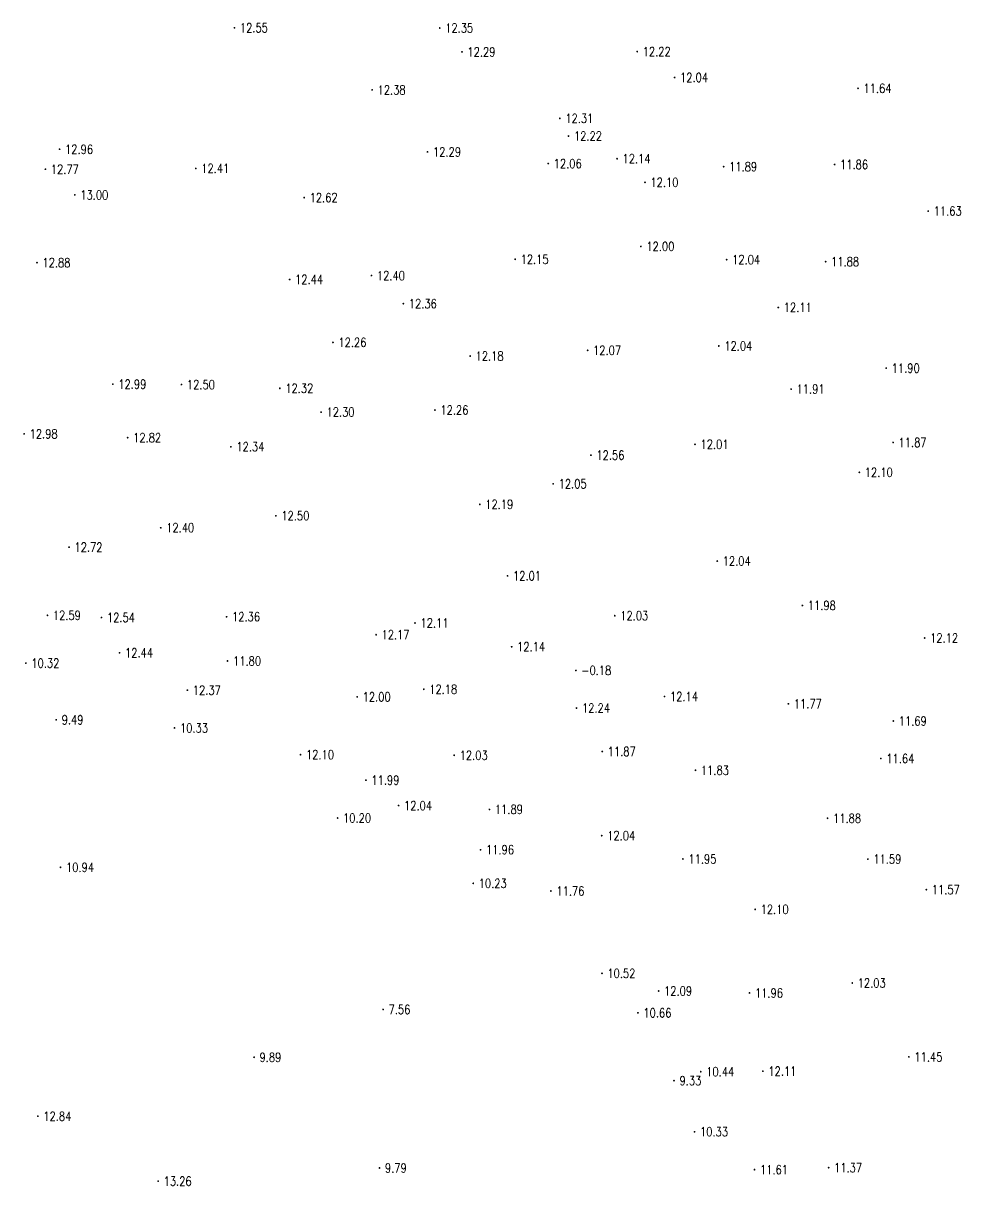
# Model space of a CAD drawing. Extents: x 476861 to 479475, y 2367369 to 2370541.
# Drawn here: x 479223.6 to 479326.8, y 2370069.1 to 2370197 of the extents above; entities that cross this region are included whole.
import ezdxf
from ezdxf.enums import TextEntityAlignment as Align

# ---------------------------------------------------------------- set-up
doc = ezdxf.new("R2010")
doc.units = 0
doc.header["$LTSCALE"] = 0.5
doc.layers.get('0').update_dxf_attribs({"linetype": 'CONTINUOUS'})
doc.layers.add('GCD', color=1, linetype='CONTINUOUS')
doc.styles.add('HZ', font='rs.shx', dxfattribs={"width": 0.8, "bigfont": 'hztxt.shx'})

# ---------------------------------------------------------------- blocks, each defined once
blk = doc.blocks.new('GC200')
at = {"linetype": 'Continuous', "const_width": 0.2, "flags": 128}
blk.add_lwpolyline([(-0.1, 0, 1), (0.1, 0, 1)], format="xyb", close=True, dxfattribs=at)

msp = doc.modelspace()

# ---------------------------------------------------------------- block references
at = {"layer": 'GCD', "linetype": 'Continuous'}
ref = msp.add_blockref('GC200', (479246.849, 2370196.535, 12.554), dxfattribs=dict(at, xscale=0.5, yscale=0.5, zscale=0.5))
ref.add_attrib('height', '12.55', dxfattribs={"linetype": 'Continuous', "height": 1, "style": 'HZ', "width": 0.8}).set_placement((479247.449, 2370196.535, 12.554), align=Align.MIDDLE_LEFT)
ref = msp.add_blockref('GC200', (479269.451, 2370196.51, 12.348), dxfattribs=dict(at, xscale=0.5, yscale=0.5, zscale=0.5))
ref.add_attrib('height', '12.35', dxfattribs={"linetype": 'Continuous', "height": 1, "style": 'HZ', "width": 0.8}).set_placement((479270.051, 2370196.51, 12.348), align=Align.MIDDLE_LEFT)
ref = msp.add_blockref('GC200', (479271.901, 2370193.884, 12.285), dxfattribs=dict(at, xscale=0.5, yscale=0.5, zscale=0.5))
ref.add_attrib('height', '12.29', dxfattribs={"linetype": 'Continuous', "height": 1, "style": 'HZ', "width": 0.8}).set_placement((479272.501, 2370193.884, 12.285), align=Align.MIDDLE_LEFT)
ref = msp.add_blockref('GC200', (479291.195, 2370193.915, 12.224), dxfattribs=dict(at, xscale=0.5, yscale=0.5, zscale=0.5))
ref.add_attrib('height', '12.22', dxfattribs={"linetype": 'Continuous', "height": 1, "style": 'HZ', "width": 0.8}).set_placement((479291.795, 2370193.915, 12.224), align=Align.MIDDLE_LEFT)
ref = msp.add_blockref('GC200', (479295.307, 2370191.07, 12.037), dxfattribs=dict(at, xscale=0.5, yscale=0.5, zscale=0.5))
ref.add_attrib('height', '12.04', dxfattribs={"linetype": 'Continuous', "height": 1, "style": 'HZ', "width": 0.8}).set_placement((479295.907, 2370191.07, 12.037), align=Align.MIDDLE_LEFT)
ref = msp.add_blockref('GC200', (479262.007, 2370189.701, 12.381), dxfattribs=dict(at, xscale=0.5, yscale=0.5, zscale=0.5))
ref.add_attrib('height', '12.38', dxfattribs={"linetype": 'Continuous', "height": 1, "style": 'HZ', "width": 0.8}).set_placement((479262.607, 2370189.701, 12.381), align=Align.MIDDLE_LEFT)
ref = msp.add_blockref('GC200', (479315.502, 2370189.873, 11.639), dxfattribs=dict(at, xscale=0.5, yscale=0.5, zscale=0.5))
ref.add_attrib('height', '11.64', dxfattribs={"linetype": 'Continuous', "height": 1, "style": 'HZ', "width": 0.8}).set_placement((479316.102, 2370189.873, 11.639), align=Align.MIDDLE_LEFT)
ref = msp.add_blockref('GC200', (479282.676, 2370186.57, 12.314), dxfattribs=dict(at, xscale=0.5, yscale=0.5, zscale=0.5))
ref.add_attrib('height', '12.31', dxfattribs={"linetype": 'Continuous', "height": 1, "style": 'HZ', "width": 0.8}).set_placement((479283.276, 2370186.57, 12.314), align=Align.MIDDLE_LEFT)
ref = msp.add_blockref('GC200', (479283.626, 2370184.625, 12.221), dxfattribs=dict(at, xscale=0.5, yscale=0.5, zscale=0.5))
ref.add_attrib('height', '12.22', dxfattribs={"linetype": 'Continuous', "height": 1, "style": 'HZ', "width": 0.8}).set_placement((479284.226, 2370184.625, 12.221), align=Align.MIDDLE_LEFT)
ref = msp.add_blockref('GC200', (479227.603, 2370183.174, 12.959), dxfattribs=dict(at, xscale=0.5, yscale=0.5, zscale=0.5))
ref.add_attrib('height', '12.96', dxfattribs={"linetype": 'Continuous', "height": 1, "style": 'HZ', "width": 0.8}).set_placement((479228.203, 2370183.174, 12.959), align=Align.MIDDLE_LEFT)
ref = msp.add_blockref('GC200', (479268.106, 2370182.881, 12.289), dxfattribs=dict(at, xscale=0.5, yscale=0.5, zscale=0.5))
ref.add_attrib('height', '12.29', dxfattribs={"linetype": 'Continuous', "height": 1, "style": 'HZ', "width": 0.8}).set_placement((479268.706, 2370182.881, 12.289), align=Align.MIDDLE_LEFT)
ref = msp.add_blockref('GC200', (479281.4, 2370181.599, 12.057), dxfattribs=dict(at, xscale=0.5, yscale=0.5, zscale=0.5))
ref.add_attrib('height', '12.06', dxfattribs={"linetype": 'Continuous', "height": 1, "style": 'HZ', "width": 0.8}).set_placement((479282, 2370181.599, 12.057), align=Align.MIDDLE_LEFT)
ref = msp.add_blockref('GC200', (479288.971, 2370182.133, 12.14), dxfattribs=dict(at, xscale=0.5, yscale=0.5, zscale=0.5))
ref.add_attrib('height', '12.14', dxfattribs={"linetype": 'Continuous', "height": 1, "style": 'HZ', "width": 0.8}).set_placement((479289.571, 2370182.133, 12.14), align=Align.MIDDLE_LEFT)
ref = msp.add_blockref('GC200', (479300.71, 2370181.255, 11.893), dxfattribs=dict(at, xscale=0.5, yscale=0.5, zscale=0.5))
ref.add_attrib('height', '11.89', dxfattribs={"linetype": 'Continuous', "height": 1, "style": 'HZ', "width": 0.8}).set_placement((479301.31, 2370181.255, 11.893), align=Align.MIDDLE_LEFT)
ref = msp.add_blockref('GC200', (479312.921, 2370181.492, 11.861), dxfattribs=dict(at, xscale=0.5, yscale=0.5, zscale=0.5))
ref.add_attrib('height', '11.86', dxfattribs={"linetype": 'Continuous', "height": 1, "style": 'HZ', "width": 0.8}).set_placement((479313.521, 2370181.492, 11.861), align=Align.MIDDLE_LEFT)
ref = msp.add_blockref('GC200', (479226.038, 2370180.974, 12.768), dxfattribs=dict(at, xscale=0.5, yscale=0.5, zscale=0.5))
ref.add_attrib('height', '12.77', dxfattribs={"linetype": 'Continuous', "height": 1, "style": 'HZ', "width": 0.8}).set_placement((479226.638, 2370180.974, 12.768), align=Align.MIDDLE_LEFT)
ref = msp.add_blockref('GC200', (479242.594, 2370181.066, 12.408), dxfattribs=dict(at, xscale=0.5, yscale=0.5, zscale=0.5))
ref.add_attrib('height', '12.41', dxfattribs={"linetype": 'Continuous', "height": 1, "style": 'HZ', "width": 0.8}).set_placement((479243.194, 2370181.066, 12.408), align=Align.MIDDLE_LEFT)
ref = msp.add_blockref('GC200', (479292.042, 2370179.535, 12.101), dxfattribs=dict(at, xscale=0.5, yscale=0.5, zscale=0.5))
ref.add_attrib('height', '12.10', dxfattribs={"linetype": 'Continuous', "height": 1, "style": 'HZ', "width": 0.8}).set_placement((479292.642, 2370179.535, 12.101), align=Align.MIDDLE_LEFT)
ref = msp.add_blockref('GC200', (479229.278, 2370178.152, 12.995), dxfattribs=dict(at, xscale=0.5, yscale=0.5, zscale=0.5))
ref.add_attrib('height', '13.00', dxfattribs={"linetype": 'Continuous', "height": 1, "style": 'HZ', "width": 0.8}).set_placement((479229.878, 2370178.152, 12.995), align=Align.MIDDLE_LEFT)
ref = msp.add_blockref('GC200', (479254.526, 2370177.853, 12.619), dxfattribs=dict(at, xscale=0.5, yscale=0.5, zscale=0.5))
ref.add_attrib('height', '12.62', dxfattribs={"linetype": 'Continuous', "height": 1, "style": 'HZ', "width": 0.8}).set_placement((479255.126, 2370177.853, 12.619), align=Align.MIDDLE_LEFT)
ref = msp.add_blockref('GC200', (479323.226, 2370176.372, 11.626), dxfattribs=dict(at, xscale=0.5, yscale=0.5, zscale=0.5))
ref.add_attrib('height', '11.63', dxfattribs={"linetype": 'Continuous', "height": 1, "style": 'HZ', "width": 0.8}).set_placement((479323.826, 2370176.372, 11.626), align=Align.MIDDLE_LEFT)
ref = msp.add_blockref('GC200', (479291.595, 2370172.481, 12.001), dxfattribs=dict(at, xscale=0.5, yscale=0.5, zscale=0.5))
ref.add_attrib('height', '12.00', dxfattribs={"linetype": 'Continuous', "height": 1, "style": 'HZ', "width": 0.8}).set_placement((479292.195, 2370172.481, 12.001), align=Align.MIDDLE_LEFT)
ref = msp.add_blockref('GC200', (479277.752, 2370171.07, 12.149), dxfattribs=dict(at, xscale=0.5, yscale=0.5, zscale=0.5))
ref.add_attrib('height', '12.15', dxfattribs={"linetype": 'Continuous', "height": 1, "style": 'HZ', "width": 0.8}).set_placement((479278.352, 2370171.07, 12.149), align=Align.MIDDLE_LEFT)
ref = msp.add_blockref('GC200', (479301.04, 2370171.032, 12.036), dxfattribs=dict(at, xscale=0.5, yscale=0.5, zscale=0.5))
ref.add_attrib('height', '12.04', dxfattribs={"linetype": 'Continuous', "height": 1, "style": 'HZ', "width": 0.8}).set_placement((479301.64, 2370171.032, 12.036), align=Align.MIDDLE_LEFT)
ref = msp.add_blockref('GC200', (479225.116, 2370170.696, 12.884), dxfattribs=dict(at, xscale=0.5, yscale=0.5, zscale=0.5))
ref.add_attrib('height', '12.88', dxfattribs={"linetype": 'Continuous', "height": 1, "style": 'HZ', "width": 0.8}).set_placement((479225.716, 2370170.696, 12.884), align=Align.MIDDLE_LEFT)
ref = msp.add_blockref('GC200', (479311.936, 2370170.807, 11.884), dxfattribs=dict(at, xscale=0.5, yscale=0.5, zscale=0.5))
ref.add_attrib('height', '11.88', dxfattribs={"linetype": 'Continuous', "height": 1, "style": 'HZ', "width": 0.8}).set_placement((479312.536, 2370170.807, 11.884), align=Align.MIDDLE_LEFT)
ref = msp.add_blockref('GC200', (479252.928, 2370168.849, 12.44), dxfattribs=dict(at, xscale=0.5, yscale=0.5, zscale=0.5))
ref.add_attrib('height', '12.44', dxfattribs={"linetype": 'Continuous', "height": 1, "style": 'HZ', "width": 0.8}).set_placement((479253.528, 2370168.849, 12.44), align=Align.MIDDLE_LEFT)
ref = msp.add_blockref('GC200', (479261.933, 2370169.276, 12.397), dxfattribs=dict(at, xscale=0.5, yscale=0.5, zscale=0.5))
ref.add_attrib('height', '12.40', dxfattribs={"linetype": 'Continuous', "height": 1, "style": 'HZ', "width": 0.8}).set_placement((479262.533, 2370169.276, 12.397), align=Align.MIDDLE_LEFT)
ref = msp.add_blockref('GC200', (479265.449, 2370166.185, 12.359), dxfattribs=dict(at, xscale=0.5, yscale=0.5, zscale=0.5))
ref.add_attrib('height', '12.36', dxfattribs={"linetype": 'Continuous', "height": 1, "style": 'HZ', "width": 0.8}).set_placement((479266.049, 2370166.185, 12.359), align=Align.MIDDLE_LEFT)
ref = msp.add_blockref('GC200', (479306.723, 2370165.773, 12.111), dxfattribs=dict(at, xscale=0.5, yscale=0.5, zscale=0.5))
ref.add_attrib('height', '12.11', dxfattribs={"linetype": 'Continuous', "height": 1, "style": 'HZ', "width": 0.8}).set_placement((479307.323, 2370165.773, 12.111), align=Align.MIDDLE_LEFT)
ref = msp.add_blockref('GC200', (479257.697, 2370161.926, 12.262), dxfattribs=dict(at, xscale=0.5, yscale=0.5, zscale=0.5))
ref.add_attrib('height', '12.26', dxfattribs={"linetype": 'Continuous', "height": 1, "style": 'HZ', "width": 0.8}).set_placement((479258.297, 2370161.926, 12.262), align=Align.MIDDLE_LEFT)
ref = msp.add_blockref('GC200', (479285.732, 2370161.058, 12.069), dxfattribs=dict(at, xscale=0.5, yscale=0.5, zscale=0.5))
ref.add_attrib('height', '12.07', dxfattribs={"linetype": 'Continuous', "height": 1, "style": 'HZ', "width": 0.8}).set_placement((479286.332, 2370161.058, 12.069), align=Align.MIDDLE_LEFT)
ref = msp.add_blockref('GC200', (479300.172, 2370161.531, 12.037), dxfattribs=dict(at, xscale=0.5, yscale=0.5, zscale=0.5))
ref.add_attrib('height', '12.04', dxfattribs={"linetype": 'Continuous', "height": 1, "style": 'HZ', "width": 0.8}).set_placement((479300.772, 2370161.531, 12.037), align=Align.MIDDLE_LEFT)
ref = msp.add_blockref('GC200', (479272.796, 2370160.424, 12.175), dxfattribs=dict(at, xscale=0.5, yscale=0.5, zscale=0.5))
ref.add_attrib('height', '12.18', dxfattribs={"linetype": 'Continuous', "height": 1, "style": 'HZ', "width": 0.8}).set_placement((479273.396, 2370160.424, 12.175), align=Align.MIDDLE_LEFT)
ref = msp.add_blockref('GC200', (479318.603, 2370159.092, 11.895), dxfattribs=dict(at, xscale=0.5, yscale=0.5, zscale=0.5))
ref.add_attrib('height', '11.90', dxfattribs={"linetype": 'Continuous', "height": 1, "style": 'HZ', "width": 0.8}).set_placement((479319.203, 2370159.092, 11.895), align=Align.MIDDLE_LEFT)
ref = msp.add_blockref('GC200', (479233.465, 2370157.328, 12.988), dxfattribs=dict(at, xscale=0.5, yscale=0.5, zscale=0.5))
ref.add_attrib('height', '12.99', dxfattribs={"linetype": 'Continuous', "height": 1, "style": 'HZ', "width": 0.8}).set_placement((479234.065, 2370157.328, 12.988), align=Align.MIDDLE_LEFT)
ref = msp.add_blockref('GC200', (479241.016, 2370157.288, 12.5), dxfattribs=dict(at, xscale=0.5, yscale=0.5, zscale=0.5))
ref.add_attrib('height', '12.50', dxfattribs={"linetype": 'Continuous', "height": 1, "style": 'HZ', "width": 0.8}).set_placement((479241.616, 2370157.288, 12.5), align=Align.MIDDLE_LEFT)
ref = msp.add_blockref('GC200', (479251.847, 2370156.873, 12.323), dxfattribs=dict(at, xscale=0.5, yscale=0.5, zscale=0.5))
ref.add_attrib('height', '12.32', dxfattribs={"linetype": 'Continuous', "height": 1, "style": 'HZ', "width": 0.8}).set_placement((479252.447, 2370156.873, 12.323), align=Align.MIDDLE_LEFT)
ref = msp.add_blockref('GC200', (479308.128, 2370156.791, 11.906), dxfattribs=dict(at, xscale=0.5, yscale=0.5, zscale=0.5))
ref.add_attrib('height', '11.91', dxfattribs={"linetype": 'Continuous', "height": 1, "style": 'HZ', "width": 0.8}).set_placement((479308.728, 2370156.791, 11.906), align=Align.MIDDLE_LEFT)
ref = msp.add_blockref('GC200', (479256.387, 2370154.259, 12.304), dxfattribs=dict(at, xscale=0.5, yscale=0.5, zscale=0.5))
ref.add_attrib('height', '12.30', dxfattribs={"linetype": 'Continuous', "height": 1, "style": 'HZ', "width": 0.8}).set_placement((479256.987, 2370154.259, 12.304), align=Align.MIDDLE_LEFT)
ref = msp.add_blockref('GC200', (479268.924, 2370154.484, 12.262), dxfattribs=dict(at, xscale=0.5, yscale=0.5, zscale=0.5))
ref.add_attrib('height', '12.26', dxfattribs={"linetype": 'Continuous', "height": 1, "style": 'HZ', "width": 0.8}).set_placement((479269.524, 2370154.484, 12.262), align=Align.MIDDLE_LEFT)
ref = msp.add_blockref('GC200', (479223.7, 2370151.861, 12.98), dxfattribs=dict(at, xscale=0.5, yscale=0.5, zscale=0.5))
ref.add_attrib('height', '12.98', dxfattribs={"linetype": 'Continuous', "height": 1, "style": 'HZ', "width": 0.8}).set_placement((479224.3, 2370151.861, 12.98), align=Align.MIDDLE_LEFT)
ref = msp.add_blockref('GC200', (479235.1, 2370151.441, 12.82), dxfattribs=dict(at, xscale=0.5, yscale=0.5, zscale=0.5))
ref.add_attrib('height', '12.82', dxfattribs={"linetype": 'Continuous', "height": 1, "style": 'HZ', "width": 0.8}).set_placement((479235.7, 2370151.441, 12.82), align=Align.MIDDLE_LEFT)
ref = msp.add_blockref('GC200', (479246.464, 2370150.447, 12.34), dxfattribs=dict(at, xscale=0.5, yscale=0.5, zscale=0.5))
ref.add_attrib('height', '12.34', dxfattribs={"linetype": 'Continuous', "height": 1, "style": 'HZ', "width": 0.8}).set_placement((479247.064, 2370150.447, 12.34), align=Align.MIDDLE_LEFT)
ref = msp.add_blockref('GC200', (479297.558, 2370150.712, 12.009), dxfattribs=dict(at, xscale=0.5, yscale=0.5, zscale=0.5))
ref.add_attrib('height', '12.01', dxfattribs={"linetype": 'Continuous', "height": 1, "style": 'HZ', "width": 0.8}).set_placement((479298.158, 2370150.712, 12.009), align=Align.MIDDLE_LEFT)
ref = msp.add_blockref('GC200', (479319.362, 2370150.914, 11.867), dxfattribs=dict(at, xscale=0.5, yscale=0.5, zscale=0.5))
ref.add_attrib('height', '11.87', dxfattribs={"linetype": 'Continuous', "height": 1, "style": 'HZ', "width": 0.8}).set_placement((479319.962, 2370150.914, 11.867), align=Align.MIDDLE_LEFT)
ref = msp.add_blockref('GC200', (479286.098, 2370149.523, 12.563), dxfattribs=dict(at, xscale=0.5, yscale=0.5, zscale=0.5))
ref.add_attrib('height', '12.56', dxfattribs={"linetype": 'Continuous', "height": 1, "style": 'HZ', "width": 0.8}).set_placement((479286.698, 2370149.523, 12.563), align=Align.MIDDLE_LEFT)
ref = msp.add_blockref('GC200', (479315.639, 2370147.634, 12.095), dxfattribs=dict(at, xscale=0.5, yscale=0.5, zscale=0.5))
ref.add_attrib('height', '12.10', dxfattribs={"linetype": 'Continuous', "height": 1, "style": 'HZ', "width": 0.8}).set_placement((479316.239, 2370147.634, 12.095), align=Align.MIDDLE_LEFT)
ref = msp.add_blockref('GC200', (479281.939, 2370146.37, 12.047), dxfattribs=dict(at, xscale=0.5, yscale=0.5, zscale=0.5))
ref.add_attrib('height', '12.05', dxfattribs={"linetype": 'Continuous', "height": 1, "style": 'HZ', "width": 0.8}).set_placement((479282.539, 2370146.37, 12.047), align=Align.MIDDLE_LEFT)
ref = msp.add_blockref('GC200', (479273.859, 2370144.107, 12.191), dxfattribs=dict(at, xscale=0.5, yscale=0.5, zscale=0.5))
ref.add_attrib('height', '12.19', dxfattribs={"linetype": 'Continuous', "height": 1, "style": 'HZ', "width": 0.8}).set_placement((479274.459, 2370144.107, 12.191), align=Align.MIDDLE_LEFT)
ref = msp.add_blockref('GC200', (479251.413, 2370142.853, 12.504), dxfattribs=dict(at, xscale=0.5, yscale=0.5, zscale=0.5))
ref.add_attrib('height', '12.50', dxfattribs={"linetype": 'Continuous', "height": 1, "style": 'HZ', "width": 0.8}).set_placement((479252.013, 2370142.853, 12.504), align=Align.MIDDLE_LEFT)
ref = msp.add_blockref('GC200', (479238.737, 2370141.534, 12.402), dxfattribs=dict(at, xscale=0.5, yscale=0.5, zscale=0.5))
ref.add_attrib('height', '12.40', dxfattribs={"linetype": 'Continuous', "height": 1, "style": 'HZ', "width": 0.8}).set_placement((479239.337, 2370141.534, 12.402), align=Align.MIDDLE_LEFT)
ref = msp.add_blockref('GC200', (479228.642, 2370139.401, 12.723), dxfattribs=dict(at, xscale=0.5, yscale=0.5, zscale=0.5))
ref.add_attrib('height', '12.72', dxfattribs={"linetype": 'Continuous', "height": 1, "style": 'HZ', "width": 0.8}).set_placement((479229.242, 2370139.401, 12.723), align=Align.MIDDLE_LEFT)
ref = msp.add_blockref('GC200', (479300.004, 2370137.87, 12.04), dxfattribs=dict(at, xscale=0.5, yscale=0.5, zscale=0.5))
ref.add_attrib('height', '12.04', dxfattribs={"linetype": 'Continuous', "height": 1, "style": 'HZ', "width": 0.8}).set_placement((479300.604, 2370137.87, 12.04), align=Align.MIDDLE_LEFT)
ref = msp.add_blockref('GC200', (479276.917, 2370136.241, 12.005), dxfattribs=dict(at, xscale=0.5, yscale=0.5, zscale=0.5))
ref.add_attrib('height', '12.01', dxfattribs={"linetype": 'Continuous', "height": 1, "style": 'HZ', "width": 0.8}).set_placement((479277.517, 2370136.241, 12.005), align=Align.MIDDLE_LEFT)
ref = msp.add_blockref('GC200', (479309.373, 2370132.987, 11.976), dxfattribs=dict(at, xscale=0.5, yscale=0.5, zscale=0.5))
ref.add_attrib('height', '11.98', dxfattribs={"linetype": 'Continuous', "height": 1, "style": 'HZ', "width": 0.8}).set_placement((479309.973, 2370132.987, 11.976), align=Align.MIDDLE_LEFT)
ref = msp.add_blockref('GC200', (479226.261, 2370131.897, 12.586), dxfattribs=dict(at, xscale=0.5, yscale=0.5, zscale=0.5))
ref.add_attrib('height', '12.59', dxfattribs={"linetype": 'Continuous', "height": 1, "style": 'HZ', "width": 0.8}).set_placement((479226.861, 2370131.897, 12.586), align=Align.MIDDLE_LEFT)
ref = msp.add_blockref('GC200', (479232.212, 2370131.66, 12.544), dxfattribs=dict(at, xscale=0.5, yscale=0.5, zscale=0.5))
ref.add_attrib('height', '12.54', dxfattribs={"linetype": 'Continuous', "height": 1, "style": 'HZ', "width": 0.8}).set_placement((479232.812, 2370131.66, 12.544), align=Align.MIDDLE_LEFT)
ref = msp.add_blockref('GC200', (479245.989, 2370131.744, 12.362), dxfattribs=dict(at, xscale=0.5, yscale=0.5, zscale=0.5))
ref.add_attrib('height', '12.36', dxfattribs={"linetype": 'Continuous', "height": 1, "style": 'HZ', "width": 0.8}).set_placement((479246.589, 2370131.744, 12.362), align=Align.MIDDLE_LEFT)
ref = msp.add_blockref('GC200', (479288.719, 2370131.86, 12.034), dxfattribs=dict(at, xscale=0.5, yscale=0.5, zscale=0.5))
ref.add_attrib('height', '12.03', dxfattribs={"linetype": 'Continuous', "height": 1, "style": 'HZ', "width": 0.8}).set_placement((479289.319, 2370131.86, 12.034), align=Align.MIDDLE_LEFT)
ref = msp.add_blockref('GC200', (479266.733, 2370131.06, 12.114), dxfattribs=dict(at, xscale=0.5, yscale=0.5, zscale=0.5))
ref.add_attrib('height', '12.11', dxfattribs={"linetype": 'Continuous', "height": 1, "style": 'HZ', "width": 0.8}).set_placement((479267.333, 2370131.06, 12.114), align=Align.MIDDLE_LEFT)
ref = msp.add_blockref('GC200', (479262.444, 2370129.77, 12.172), dxfattribs=dict(at, xscale=0.5, yscale=0.5, zscale=0.5))
ref.add_attrib('height', '12.17', dxfattribs={"linetype": 'Continuous', "height": 1, "style": 'HZ', "width": 0.8}).set_placement((479263.044, 2370129.77, 12.172), align=Align.MIDDLE_LEFT)
ref = msp.add_blockref('GC200', (479322.837, 2370129.402, 12.117), dxfattribs=dict(at, xscale=0.5, yscale=0.5, zscale=0.5))
ref.add_attrib('height', '12.12', dxfattribs={"linetype": 'Continuous', "height": 1, "style": 'HZ', "width": 0.8}).set_placement((479323.437, 2370129.402, 12.117), align=Align.MIDDLE_LEFT)
ref = msp.add_blockref('GC200', (479234.205, 2370127.777, 12.437), dxfattribs=dict(at, xscale=0.5, yscale=0.5, zscale=0.5))
ref.add_attrib('height', '12.44', dxfattribs={"linetype": 'Continuous', "height": 1, "style": 'HZ', "width": 0.8}).set_placement((479234.805, 2370127.777, 12.437), align=Align.MIDDLE_LEFT)
ref = msp.add_blockref('GC200', (479277.369, 2370128.44, 12.138), dxfattribs=dict(at, xscale=0.5, yscale=0.5, zscale=0.5))
ref.add_attrib('height', '12.14', dxfattribs={"linetype": 'Continuous', "height": 1, "style": 'HZ', "width": 0.8}).set_placement((479277.969, 2370128.44, 12.138), align=Align.MIDDLE_LEFT)
ref = msp.add_blockref('GC200', (479223.891, 2370126.64, 10.323), dxfattribs=dict(at, xscale=0.5, yscale=0.5, zscale=0.5))
ref.add_attrib('height', '10.32', dxfattribs={"linetype": 'Continuous', "height": 1, "style": 'HZ', "width": 0.8}).set_placement((479224.491, 2370126.64, 10.323), align=Align.MIDDLE_LEFT)
ref = msp.add_blockref('GC200', (479246.095, 2370126.879, 11.804), dxfattribs=dict(at, xscale=0.5, yscale=0.5, zscale=0.5))
ref.add_attrib('height', '11.80', dxfattribs={"linetype": 'Continuous', "height": 1, "style": 'HZ', "width": 0.8}).set_placement((479246.695, 2370126.879, 11.804), align=Align.MIDDLE_LEFT)
ref = msp.add_blockref('GC200', (479284.445, 2370125.839, -0.182), dxfattribs=dict(at, xscale=0.5, yscale=0.5, zscale=0.5))
ref.add_attrib('height', '-0.18', dxfattribs={"linetype": 'Continuous', "height": 1, "style": 'HZ', "width": 0.8}).set_placement((479285.045, 2370125.839, -0.182), align=Align.MIDDLE_LEFT)
ref = msp.add_blockref('GC200', (479241.67, 2370123.662, 12.365), dxfattribs=dict(at, xscale=0.5, yscale=0.5, zscale=0.5))
ref.add_attrib('height', '12.37', dxfattribs={"linetype": 'Continuous', "height": 1, "style": 'HZ', "width": 0.8}).set_placement((479242.27, 2370123.662, 12.365), align=Align.MIDDLE_LEFT)
ref = msp.add_blockref('GC200', (479267.693, 2370123.767, 12.175), dxfattribs=dict(at, xscale=0.5, yscale=0.5, zscale=0.5))
ref.add_attrib('height', '12.18', dxfattribs={"linetype": 'Continuous', "height": 1, "style": 'HZ', "width": 0.8}).set_placement((479268.293, 2370123.767, 12.175), align=Align.MIDDLE_LEFT)
ref = msp.add_blockref('GC200', (479260.365, 2370122.93, 12), dxfattribs=dict(at, xscale=0.5, yscale=0.5, zscale=0.5))
ref.add_attrib('height', '12.00', dxfattribs={"linetype": 'Continuous', "height": 1, "style": 'HZ', "width": 0.8}).set_placement((479260.965, 2370122.93, 12), align=Align.MIDDLE_LEFT)
ref = msp.add_blockref('GC200', (479294.197, 2370122.973, 12.143), dxfattribs=dict(at, xscale=0.5, yscale=0.5, zscale=0.5))
ref.add_attrib('height', '12.14', dxfattribs={"linetype": 'Continuous', "height": 1, "style": 'HZ', "width": 0.8}).set_placement((479294.797, 2370122.973, 12.143), align=Align.MIDDLE_LEFT)
ref = msp.add_blockref('GC200', (479284.509, 2370121.698, 12.236), dxfattribs=dict(at, xscale=0.5, yscale=0.5, zscale=0.5))
ref.add_attrib('height', '12.24', dxfattribs={"linetype": 'Continuous', "height": 1, "style": 'HZ', "width": 0.8}).set_placement((479285.109, 2370121.698, 12.236), align=Align.MIDDLE_LEFT)
ref = msp.add_blockref('GC200', (479307.833, 2370122.165, 11.771), dxfattribs=dict(at, xscale=0.5, yscale=0.5, zscale=0.5))
ref.add_attrib('height', '11.77', dxfattribs={"linetype": 'Continuous', "height": 1, "style": 'HZ', "width": 0.8}).set_placement((479308.433, 2370122.165, 11.771), align=Align.MIDDLE_LEFT)
ref = msp.add_blockref('GC200', (479227.234, 2370120.408, 9.487), dxfattribs=dict(at, xscale=0.5, yscale=0.5, zscale=0.5))
ref.add_attrib('height', '9.49', dxfattribs={"linetype": 'Continuous', "height": 1, "style": 'HZ', "width": 0.8}).set_placement((479227.834, 2370120.408, 9.487), align=Align.MIDDLE_LEFT)
ref = msp.add_blockref('GC200', (479319.383, 2370120.278, 11.688), dxfattribs=dict(at, xscale=0.5, yscale=0.5, zscale=0.5))
ref.add_attrib('height', '11.69', dxfattribs={"linetype": 'Continuous', "height": 1, "style": 'HZ', "width": 0.8}).set_placement((479319.983, 2370120.278, 11.688), align=Align.MIDDLE_LEFT)
ref = msp.add_blockref('GC200', (479240.254, 2370119.514, 10.331), dxfattribs=dict(at, xscale=0.5, yscale=0.5, zscale=0.5))
ref.add_attrib('height', '10.33', dxfattribs={"linetype": 'Continuous', "height": 1, "style": 'HZ', "width": 0.8}).set_placement((479240.854, 2370119.514, 10.331), align=Align.MIDDLE_LEFT)
ref = msp.add_blockref('GC200', (479254.128, 2370116.573, 12.102), dxfattribs=dict(at, xscale=0.5, yscale=0.5, zscale=0.5))
ref.add_attrib('height', '12.10', dxfattribs={"linetype": 'Continuous', "height": 1, "style": 'HZ', "width": 0.8}).set_placement((479254.728, 2370116.573, 12.102), align=Align.MIDDLE_LEFT)
ref = msp.add_blockref('GC200', (479271.043, 2370116.505, 12.027), dxfattribs=dict(at, xscale=0.5, yscale=0.5, zscale=0.5))
ref.add_attrib('height', '12.03', dxfattribs={"linetype": 'Continuous', "height": 1, "style": 'HZ', "width": 0.8}).set_placement((479271.643, 2370116.505, 12.027), align=Align.MIDDLE_LEFT)
ref = msp.add_blockref('GC200', (479287.344, 2370116.918, 11.872), dxfattribs=dict(at, xscale=0.5, yscale=0.5, zscale=0.5))
ref.add_attrib('height', '11.87', dxfattribs={"linetype": 'Continuous', "height": 1, "style": 'HZ', "width": 0.8}).set_placement((479287.944, 2370116.918, 11.872), align=Align.MIDDLE_LEFT)
ref = msp.add_blockref('GC200', (479318.014, 2370116.151, 11.637), dxfattribs=dict(at, xscale=0.5, yscale=0.5, zscale=0.5))
ref.add_attrib('height', '11.64', dxfattribs={"linetype": 'Continuous', "height": 1, "style": 'HZ', "width": 0.8}).set_placement((479318.614, 2370116.151, 11.637), align=Align.MIDDLE_LEFT)
ref = msp.add_blockref('GC200', (479297.601, 2370114.853, 11.826), dxfattribs=dict(at, xscale=0.5, yscale=0.5, zscale=0.5))
ref.add_attrib('height', '11.83', dxfattribs={"linetype": 'Continuous', "height": 1, "style": 'HZ', "width": 0.8}).set_placement((479298.201, 2370114.853, 11.826), align=Align.MIDDLE_LEFT)
ref = msp.add_blockref('GC200', (479261.328, 2370113.768, 11.986), dxfattribs=dict(at, xscale=0.5, yscale=0.5, zscale=0.5))
ref.add_attrib('height', '11.99', dxfattribs={"linetype": 'Continuous', "height": 1, "style": 'HZ', "width": 0.8}).set_placement((479261.928, 2370113.768, 11.986), align=Align.MIDDLE_LEFT)
ref = msp.add_blockref('GC200', (479264.924, 2370110.974, 12.038), dxfattribs=dict(at, xscale=0.5, yscale=0.5, zscale=0.5))
ref.add_attrib('height', '12.04', dxfattribs={"linetype": 'Continuous', "height": 1, "style": 'HZ', "width": 0.8}).set_placement((479265.524, 2370110.974, 12.038), align=Align.MIDDLE_LEFT)
ref = msp.add_blockref('GC200', (479258.208, 2370109.603, 10.197), dxfattribs=dict(at, xscale=0.5, yscale=0.5, zscale=0.5))
ref.add_attrib('height', '10.20', dxfattribs={"linetype": 'Continuous', "height": 1, "style": 'HZ', "width": 0.8}).set_placement((479258.808, 2370109.603, 10.197), align=Align.MIDDLE_LEFT)
ref = msp.add_blockref('GC200', (479274.921, 2370110.547, 11.887), dxfattribs=dict(at, xscale=0.5, yscale=0.5, zscale=0.5))
ref.add_attrib('height', '11.89', dxfattribs={"linetype": 'Continuous', "height": 1, "style": 'HZ', "width": 0.8}).set_placement((479275.521, 2370110.547, 11.887), align=Align.MIDDLE_LEFT)
ref = msp.add_blockref('GC200', (479312.148, 2370109.573, 11.875), dxfattribs=dict(at, xscale=0.5, yscale=0.5, zscale=0.5))
ref.add_attrib('height', '11.88', dxfattribs={"linetype": 'Continuous', "height": 1, "style": 'HZ', "width": 0.8}).set_placement((479312.748, 2370109.573, 11.875), align=Align.MIDDLE_LEFT)
ref = msp.add_blockref('GC200', (479287.284, 2370107.665, 12.035), dxfattribs=dict(at, xscale=0.5, yscale=0.5, zscale=0.5))
ref.add_attrib('height', '12.04', dxfattribs={"linetype": 'Continuous', "height": 1, "style": 'HZ', "width": 0.8}).set_placement((479287.884, 2370107.665, 12.035), align=Align.MIDDLE_LEFT)
ref = msp.add_blockref('GC200', (479273.944, 2370106.112, 11.963), dxfattribs=dict(at, xscale=0.5, yscale=0.5, zscale=0.5))
ref.add_attrib('height', '11.96', dxfattribs={"linetype": 'Continuous', "height": 1, "style": 'HZ', "width": 0.8}).set_placement((479274.544, 2370106.112, 11.963), align=Align.MIDDLE_LEFT)
ref = msp.add_blockref('GC200', (479296.223, 2370105.097, 11.954), dxfattribs=dict(at, xscale=0.5, yscale=0.5, zscale=0.5))
ref.add_attrib('height', '11.95', dxfattribs={"linetype": 'Continuous', "height": 1, "style": 'HZ', "width": 0.8}).set_placement((479296.823, 2370105.097, 11.954), align=Align.MIDDLE_LEFT)
ref = msp.add_blockref('GC200', (479316.581, 2370105.082, 11.586), dxfattribs=dict(at, xscale=0.5, yscale=0.5, zscale=0.5))
ref.add_attrib('height', '11.59', dxfattribs={"linetype": 'Continuous', "height": 1, "style": 'HZ', "width": 0.8}).set_placement((479317.181, 2370105.082, 11.586), align=Align.MIDDLE_LEFT)
ref = msp.add_blockref('GC200', (479227.707, 2370104.178, 10.944), dxfattribs=dict(at, xscale=0.5, yscale=0.5, zscale=0.5))
ref.add_attrib('height', '10.94', dxfattribs={"linetype": 'Continuous', "height": 1, "style": 'HZ', "width": 0.8}).set_placement((479228.307, 2370104.178, 10.944), align=Align.MIDDLE_LEFT)
ref = msp.add_blockref('GC200', (479273.142, 2370102.416, 10.228), dxfattribs=dict(at, xscale=0.5, yscale=0.5, zscale=0.5))
ref.add_attrib('height', '10.23', dxfattribs={"linetype": 'Continuous', "height": 1, "style": 'HZ', "width": 0.8}).set_placement((479273.742, 2370102.416, 10.228), align=Align.MIDDLE_LEFT)
ref = msp.add_blockref('GC200', (479281.688, 2370101.576, 11.761), dxfattribs=dict(at, xscale=0.5, yscale=0.5, zscale=0.5))
ref.add_attrib('height', '11.76', dxfattribs={"linetype": 'Continuous', "height": 1, "style": 'HZ', "width": 0.8}).set_placement((479282.288, 2370101.576, 11.761), align=Align.MIDDLE_LEFT)
ref = msp.add_blockref('GC200', (479323.023, 2370101.726, 11.572), dxfattribs=dict(at, xscale=0.5, yscale=0.5, zscale=0.5))
ref.add_attrib('height', '11.57', dxfattribs={"linetype": 'Continuous', "height": 1, "style": 'HZ', "width": 0.8}).set_placement((479323.623, 2370101.726, 11.572), align=Align.MIDDLE_LEFT)
ref = msp.add_blockref('GC200', (479304.175, 2370099.552, 12.099), dxfattribs=dict(at, xscale=0.5, yscale=0.5, zscale=0.5))
ref.add_attrib('height', '12.10', dxfattribs={"linetype": 'Continuous', "height": 1, "style": 'HZ', "width": 0.8}).set_placement((479304.775, 2370099.552, 12.099), align=Align.MIDDLE_LEFT)
ref = msp.add_blockref('GC200', (479287.309, 2370092.514, 10.52), dxfattribs=dict(at, xscale=0.5, yscale=0.5, zscale=0.5))
ref.add_attrib('height', '10.52', dxfattribs={"linetype": 'Continuous', "height": 1, "style": 'HZ', "width": 0.8}).set_placement((479287.909, 2370092.514, 10.52), align=Align.MIDDLE_LEFT)
ref = msp.add_blockref('GC200', (479293.549, 2370090.577, 12.086), dxfattribs=dict(at, xscale=0.5, yscale=0.5, zscale=0.5))
ref.add_attrib('height', '12.09', dxfattribs={"linetype": 'Continuous', "height": 1, "style": 'HZ', "width": 0.8}).set_placement((479294.149, 2370090.577, 12.086), align=Align.MIDDLE_LEFT)
ref = msp.add_blockref('GC200', (479303.552, 2370090.356, 11.964), dxfattribs=dict(at, xscale=0.5, yscale=0.5, zscale=0.5))
ref.add_attrib('height', '11.96', dxfattribs={"linetype": 'Continuous', "height": 1, "style": 'HZ', "width": 0.8}).set_placement((479304.152, 2370090.356, 11.964), align=Align.MIDDLE_LEFT)
ref = msp.add_blockref('GC200', (479314.865, 2370091.453, 12.034), dxfattribs=dict(at, xscale=0.5, yscale=0.5, zscale=0.5))
ref.add_attrib('height', '12.03', dxfattribs={"linetype": 'Continuous', "height": 1, "style": 'HZ', "width": 0.8}).set_placement((479315.465, 2370091.453, 12.034), align=Align.MIDDLE_LEFT)
ref = msp.add_blockref('GC200', (479263.217, 2370088.541, 7.56), dxfattribs=dict(at, xscale=0.5, yscale=0.5, zscale=0.5))
ref.add_attrib('height', '7.56', dxfattribs={"linetype": 'Continuous', "height": 1, "style": 'HZ', "width": 0.8}).set_placement((479263.817, 2370088.541, 7.56), align=Align.MIDDLE_LEFT)
ref = msp.add_blockref('GC200', (479291.271, 2370088.173, 10.659), dxfattribs=dict(at, xscale=0.5, yscale=0.5, zscale=0.5))
ref.add_attrib('height', '10.66', dxfattribs={"linetype": 'Continuous', "height": 1, "style": 'HZ', "width": 0.8}).set_placement((479291.871, 2370088.173, 10.659), align=Align.MIDDLE_LEFT)
ref = msp.add_blockref('GC200', (479249.011, 2370083.282, 9.89), dxfattribs=dict(at, xscale=0.5, yscale=0.5, zscale=0.5))
ref.add_attrib('height', '9.89', dxfattribs={"linetype": 'Continuous', "height": 1, "style": 'HZ', "width": 0.8}).set_placement((479249.611, 2370083.282, 9.89), align=Align.MIDDLE_LEFT)
ref = msp.add_blockref('GC200', (479321.099, 2370083.323, 11.45), dxfattribs=dict(at, xscale=0.5, yscale=0.5, zscale=0.5))
ref.add_attrib('height', '11.45', dxfattribs={"linetype": 'Continuous', "height": 1, "style": 'HZ', "width": 0.8}).set_placement((479321.699, 2370083.323, 11.45), align=Align.MIDDLE_LEFT)
ref = msp.add_blockref('GC200', (479298.183, 2370081.697, 10.435), dxfattribs=dict(at, xscale=0.5, yscale=0.5, zscale=0.5))
ref.add_attrib('height', '10.44', dxfattribs={"linetype": 'Continuous', "height": 1, "style": 'HZ', "width": 0.8}).set_placement((479298.783, 2370081.697, 10.435), align=Align.MIDDLE_LEFT)
ref = msp.add_blockref('GC200', (479305.027, 2370081.75, 12.105), dxfattribs=dict(at, xscale=0.5, yscale=0.5, zscale=0.5))
ref.add_attrib('height', '12.11', dxfattribs={"linetype": 'Continuous', "height": 1, "style": 'HZ', "width": 0.8}).set_placement((479305.627, 2370081.75, 12.105), align=Align.MIDDLE_LEFT)
ref = msp.add_blockref('GC200', (479295.242, 2370080.715, 9.332), dxfattribs=dict(at, xscale=0.5, yscale=0.5, zscale=0.5))
ref.add_attrib('height', '9.33', dxfattribs={"linetype": 'Continuous', "height": 1, "style": 'HZ', "width": 0.8}).set_placement((479295.842, 2370080.715, 9.332), align=Align.MIDDLE_LEFT)
ref = msp.add_blockref('GC200', (479225.211, 2370076.798, 12.84), dxfattribs=dict(at, xscale=0.5, yscale=0.5, zscale=0.5))
ref.add_attrib('height', '12.84', dxfattribs={"linetype": 'Continuous', "height": 1, "style": 'HZ', "width": 0.8}).set_placement((479225.811, 2370076.798, 12.84), align=Align.MIDDLE_LEFT)
ref = msp.add_blockref('GC200', (479297.499, 2370075.088, 10.325), dxfattribs=dict(at, xscale=0.5, yscale=0.5, zscale=0.5))
ref.add_attrib('height', '10.33', dxfattribs={"linetype": 'Continuous', "height": 1, "style": 'HZ', "width": 0.8}).set_placement((479298.099, 2370075.088, 10.325), align=Align.MIDDLE_LEFT)
ref = msp.add_blockref('GC200', (479262.823, 2370071.104, 9.79), dxfattribs=dict(at, xscale=0.5, yscale=0.5, zscale=0.5))
ref.add_attrib('height', '9.79', dxfattribs={"linetype": 'Continuous', "height": 1, "style": 'HZ', "width": 0.8}).set_placement((479263.423, 2370071.104, 9.79), align=Align.MIDDLE_LEFT)
ref = msp.add_blockref('GC200', (479312.263, 2370071.136, 11.371), dxfattribs=dict(at, xscale=0.5, yscale=0.5, zscale=0.5))
ref.add_attrib('height', '11.37', dxfattribs={"linetype": 'Continuous', "height": 1, "style": 'HZ', "width": 0.8}).set_placement((479312.863, 2370071.136, 11.371), align=Align.MIDDLE_LEFT)
ref = msp.add_blockref('GC200', (479304.105, 2370070.919, 11.609), dxfattribs=dict(at, xscale=0.5, yscale=0.5, zscale=0.5))
ref.add_attrib('height', '11.61', dxfattribs={"linetype": 'Continuous', "height": 1, "style": 'HZ', "width": 0.8}).set_placement((479304.705, 2370070.919, 11.609), align=Align.MIDDLE_LEFT)
ref = msp.add_blockref('GC200', (479238.454, 2370069.649, 13.259), dxfattribs=dict(at, xscale=0.5, yscale=0.5, zscale=0.5))
ref.add_attrib('height', '13.26', dxfattribs={"linetype": 'Continuous', "height": 1, "style": 'HZ', "width": 0.8}).set_placement((479239.054, 2370069.649, 13.259), align=Align.MIDDLE_LEFT)

doc.saveas('drawing.dxf')
